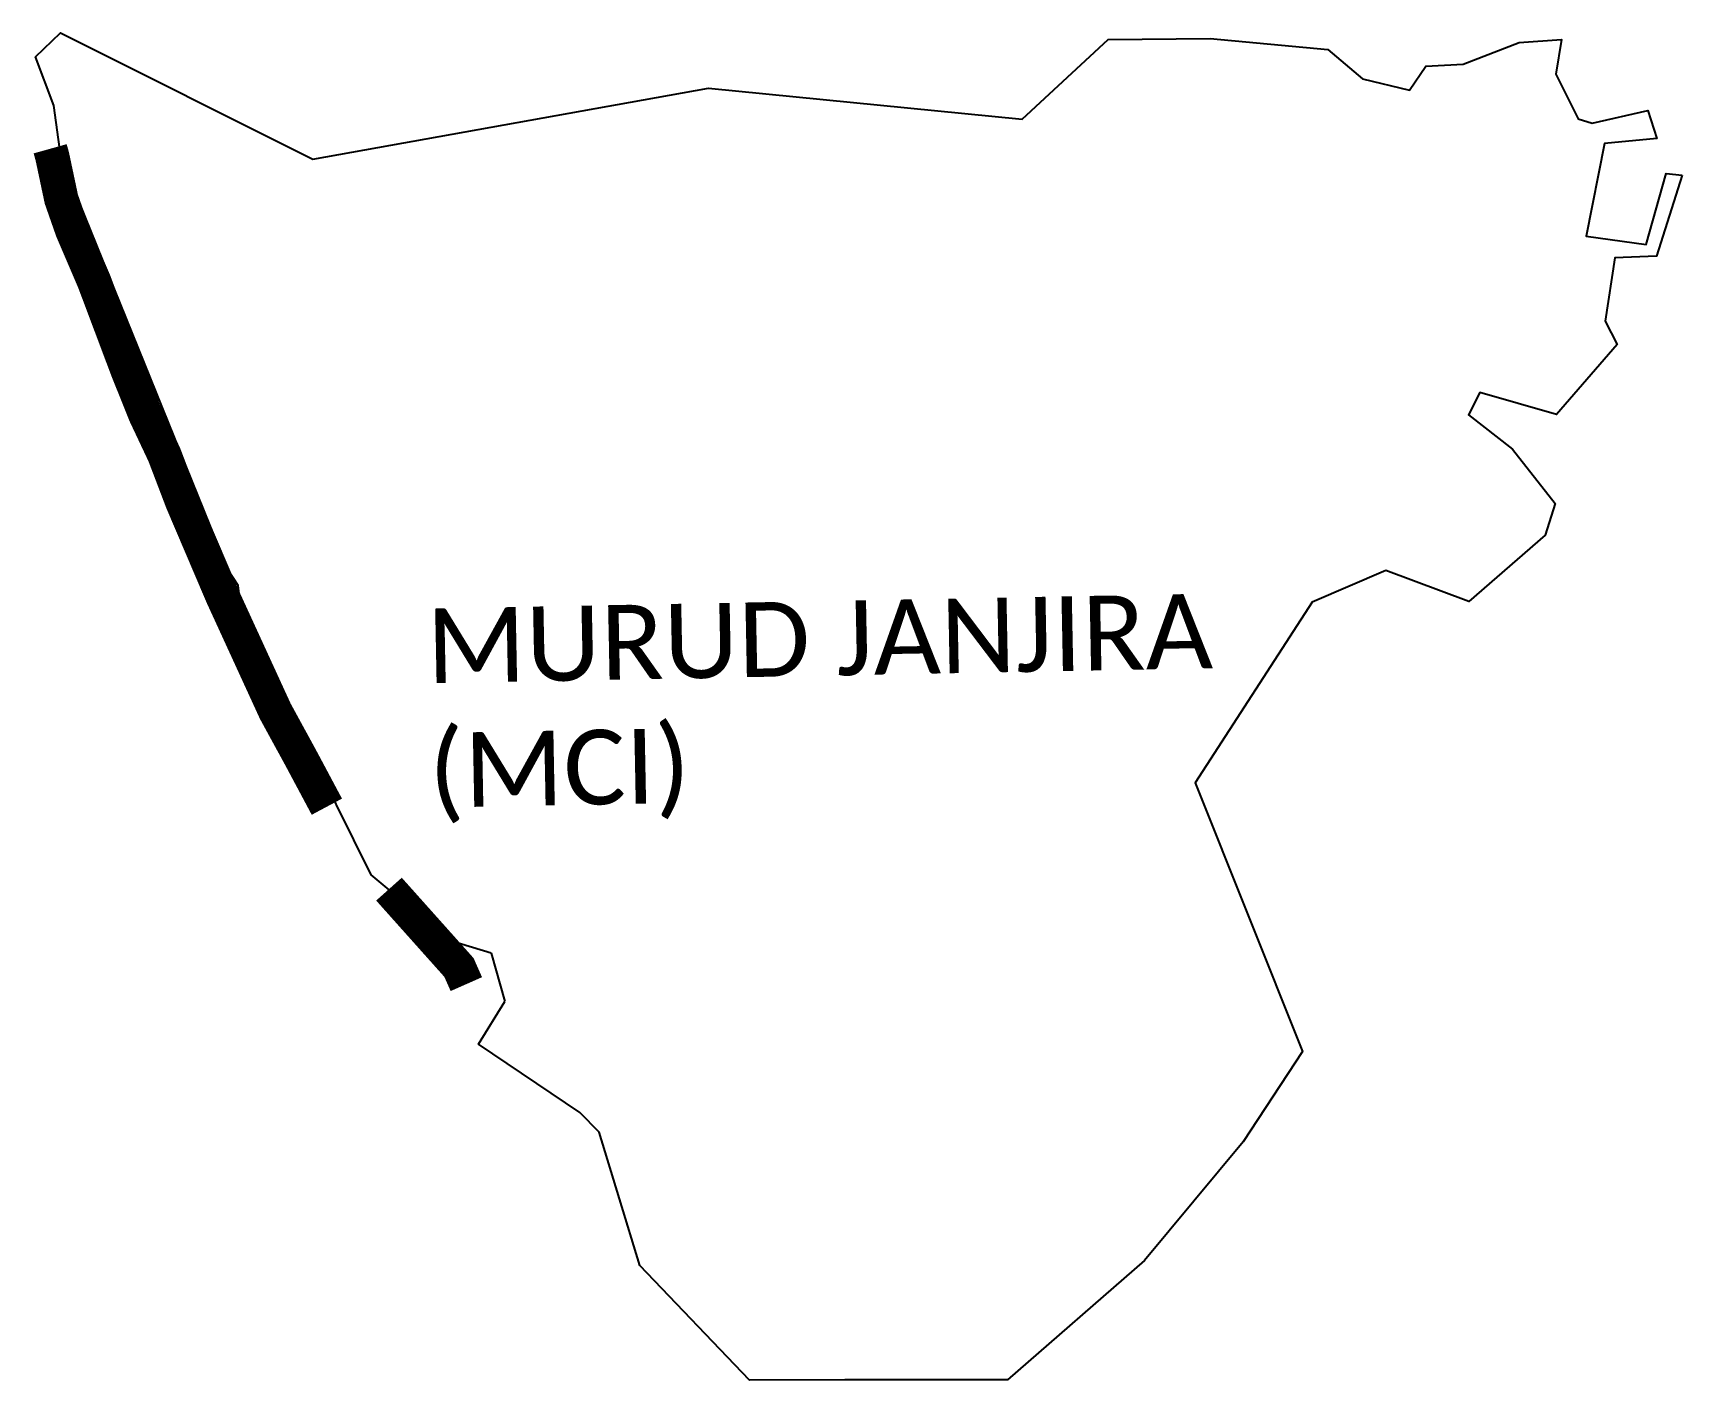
# Model space of a CAD drawing. Header units: metres. Extents: x 274747 to 286112, y 2026364 to 2074814.
# Drawn here: x 283710 to 286112, y 2026364 to 2028326 of the extents above; entities outside this region: 2.
import ezdxf

# ---------------------------------------------------------------- set-up
doc = ezdxf.new("R2010")
doc.units = ezdxf.units.M
doc.header["$MEASUREMENT"] = 0
for name, color, linetype in [('NATURALLY PROTECTED', 3, 'Continuous'), ('village', 3, 'Continuous'), ('VILLAGE NAME', 250, 'Continuous')]:
    doc.layers.add(name, color=color, linetype=linetype)
doc.styles.get("Standard").update_dxf_attribs({"font": 'arial.ttf'})

msp = doc.modelspace()

# ---------------------------------------------------------------- linework, layer by layer
at = {"layer": 'NATURALLY PROTECTED', "const_width": 50, "flags": 128}
for points in [[(274963.1, 2074788.5), (274961, 2074773.3), (274948.2, 2074695.2), (274940.5, 2074656.4), (274929.1, 2074613.7), (274923.8, 2074593.2), (274920.5, 2074578.9), (274916.9, 2074566), (274912.1, 2074547.9), (274908.9, 2074533.5), (274906.4, 2074522.6), (274901.8, 2074509.1), (274895.3, 2074483.2), (274884.1, 2074449.4), (274875, 2074420.6), (274862.6, 2074378.1), (274851.2, 2074342.2), (274850.4, 2074339.1)], [(274794.2, 2074199.6), (274788.1, 2074182.7), (274779.8, 2074162.3), (274773.5, 2074148.3), (274772.1, 2074145.1)]]:
    msp.add_lwpolyline(points, dxfattribs=at)
at = {"layer": 'NATURALLY PROTECTED', "color": 116, "true_color": 0x136734, "const_width": 50, "flags": 128}
for points in [[(283734.7, 2028157.5), (283737.8, 2028146.4), (283751, 2028084.1), (283766.9, 2028038.7), (283799, 2027963.7), (283847.2, 2027835.6), (283873.4, 2027770.3), (283901, 2027711.8), (283927.1, 2027643.3), (283985.6, 2027506.1), (284062.8, 2027337.8), (284100, 2027269.7), (284137.8, 2027198.9)], [(284228.3, 2027078.8), (284330.3, 2026964.6), (284341, 2026940.4)]]:
    msp.add_lwpolyline(points, dxfattribs=at)
at = {"layer": 'village'}
msp.add_lwpolyline([(284377, 2026985.6), (284397.3, 2026915)], dxfattribs=at)
at = {"layer": 'village', "color": 3, "true_color": 0x00ff00}
for points in [[(284377, 2026985.6, 0), (284317.8, 2027003.6, 0), (284202.5, 2027099.5, 0), (284101.1, 2027304.7, 0), (284017.1, 2027449.9, 0), (284008.7, 2027521.3, 0), (283993.9, 2027543.3, 0), (283750.1, 2028146.2, 0), (283740, 2028220.7, 0), (283713.3, 2028291.3, 0), (283749.9, 2028326.2, 0), (284117.5, 2028142.2, 0), (284693.9, 2028246, 0), (285150.6, 2028200.4, 0), (285276, 2028316.9, 0), (285424.5, 2028318.1, 0), (285596, 2028302, 0), (285646.5, 2028259.6, 0), (285715, 2028242.8, 0), (285739, 2028277.7, 0), (285793, 2028280.6, 0), (285874.7, 2028312.2, 0), (285936.7, 2028316.8, 0), (285928.4, 2028266.3, 0), (285961, 2028201.2, 0), (285981.1, 2028194.6, 0), (286062.3, 2028213.4, 0), (286075.6, 2028172.4, 0), (285999.1, 2028165.3, 0), (285972.3, 2028030, 0), (286059.8, 2028018.1, 0), (286089, 2028121.5, 0), (286112.1, 2028118.9, 0)], [(286112.1, 2028118.9, 0), (286074.7, 2028001.1, 0), (286014.1, 2027998.7, 0), (286000.3, 2027906.3, 0), (286017.7, 2027872.2, 0), (285929.4, 2027770.4, 0), (285817.3, 2027802.6, 0), (285801.1, 2027769.8, 0), (285865.2, 2027719.7, 0), (285927.2, 2027640.7, 0), (285912.8, 2027594.6, 0), (285801.7, 2027498, 0), (285680.4, 2027542.9, 0), (285573, 2027497.1, 0), (285403, 2027233.8, 0), (285559, 2026842.1, 0), (285472.9, 2026710.8, 0), (285329.1, 2026537.9, 0), (285129.4, 2026363.9, 0), (284892.3, 2026363.7, 0), (284753.5, 2026363.6, 0), (284594, 2026530.5, 0), (284534.4, 2026724.7, 0), (284506.4, 2026753.2, 0), (284358.8, 2026852.8, 0), (284397.3, 2026915, 0)]]:
    msp.add_polyline3d(points, dxfattribs=at)

# ---------------------------------------------------------------- texts
at = {"layer": 'VILLAGE NAME', "insert": (284281.8, 2027487.4), "char_height": 108.748, "attachment_point": 1, "rotation": 1.1028}
msp.add_mtext_dynamic_manual_height_columns('{\\fCalibri|b0|i0|c0|p34;MURUD JANJIRA (MCI)}', width=1174.7, gutter_width=543.7, heights=[0], dxfattribs=at)

doc.saveas('drawing.dxf')
